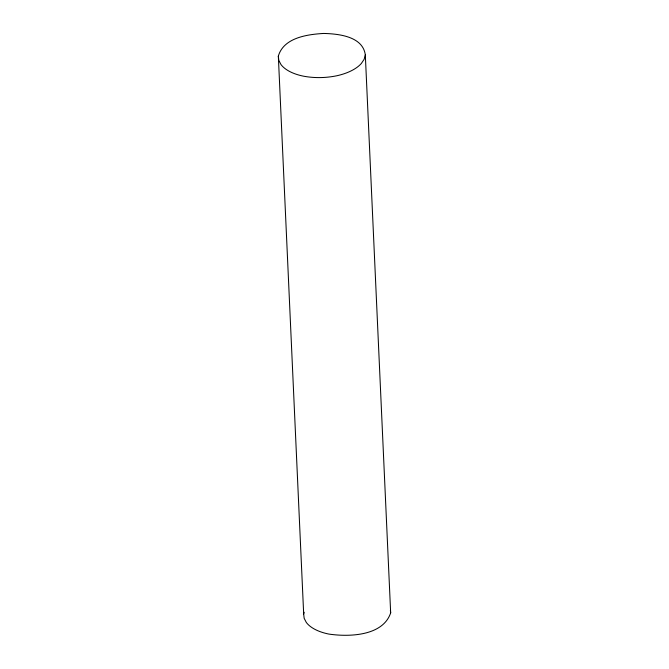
<?xml version="1.0" encoding="UTF-8"?>
<svg xmlns="http://www.w3.org/2000/svg" width="669" height="669" viewBox="0 0 669 669"><rect width="100%" height="100%" fill="white"/><g stroke="black" fill="none" stroke-linecap="round" stroke-linejoin="round"><path stroke-width="1" d="M278.337 56.104C283.689 37.673 307.205 34.412 323.645 33.45C338.706 33.818 362.974 36.41 365.324 55L390.663 612.896C382.919 636.11 349.026 637.055 328.847 634.078A43.627 22.077 -2.6 0 1 306.293 622.413L304.161 618.298L303.676 614L278.337 56.104L278.831 60.402L280.963 64.525A43.627 22.077 -2.6 0 0 303.517 76.182C314.514 78.24 325.853 78.014 336.808 75.764A43.636 22.077 -2.6 0 0 361.319 63.505L364.128 59.324L365.324 55M303.676 614L304.152 612.269M390.37 610.312L390.663 612.896"/></g></svg>
